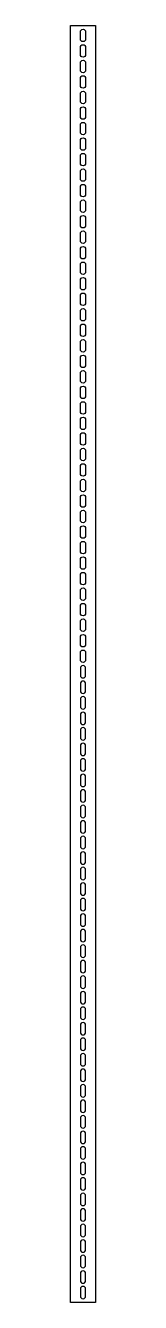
# Model space of a CAD drawing. Header units: inches. Extents: x 0 to 40, y 0 to 2057.
import ezdxf

# ---------------------------------------------------------------- set-up
doc = ezdxf.new("R2010")
doc.units = ezdxf.units.IN
doc.layers.add('CNC', color=7, linetype='Continuous')

# ---------------------------------------------------------------- blocks, each defined once
blk = doc.blocks.new('ovan8.5x20')
at = {"layer": 'CNC', "color": 2, "lineweight": -3}
for p, q in [((5.7, 4.2), (-5.8, 4.2)), ((-5.8, -4.2), (5.7, -4.2))]:
    blk.add_line(p, q, dxfattribs=at)
for centre, start, end in [((-5.8, 0), 90, 270), ((5.7, 0), 270, 90)]:
    blk.add_arc(centre, 4.25, start, end, dxfattribs=at)
blk = doc.blocks.new('25256')
at = {"ltscale": 3}
blk.add_lwpolyline([(65760.8, -8405.8), (65800.8, -8405.8), (65800.8, -10462.8), (65760.8, -10462.8)], close=True, dxfattribs=at)
at = {"layer": 'CNC', "lineweight": -3, "xscale": -1, "rotation": 90}
for p in [(65780.8, -8421.8), (65780.8, -8446.8), (65780.8, -8471.8), (65780.8, -8496.8), (65780.8, -8521.8), (65780.8, -8546.8), (65780.8, -8571.8), (65780.8, -8596.8), (65780.8, -8621.8), (65780.8, -8646.8), (65780.8, -8671.8), (65780.8, -8696.8), (65780.8, -8721.8), (65780.8, -8746.8), (65780.8, -8771.8), (65780.8, -8796.8), (65780.8, -8821.8), (65780.8, -8846.8), (65780.8, -8871.8), (65780.8, -8896.8), (65780.8, -8921.8), (65780.8, -8946.8), (65780.8, -8971.8), (65780.8, -8996.8), (65780.8, -9021.8), (65780.8, -9046.8), (65780.8, -9071.8), (65780.8, -9096.8), (65780.8, -9121.8), (65780.8, -9146.8), (65780.8, -9171.8), (65780.8, -9196.8), (65780.8, -9221.8), (65780.8, -9246.8), (65780.8, -9271.8), (65780.8, -9296.8), (65780.8, -9321.8), (65780.8, -9346.8), (65780.8, -9371.8), (65780.8, -9396.8), (65780.8, -9421.8)]:
    blk.add_blockref('ovan8.5x20', p, dxfattribs=at)
at = {"layer": 'CNC', "lineweight": -3, "rotation": 90}
for p in [(65780.8, -9446.8), (65780.8, -9471.8), (65780.8, -9496.8), (65780.8, -9521.8), (65780.8, -9546.8), (65780.8, -9571.8), (65780.8, -9596.8), (65780.8, -9621.8), (65780.8, -9646.8), (65780.8, -9671.8), (65780.8, -9696.8), (65780.8, -9721.8), (65780.8, -9746.8), (65780.8, -9771.8), (65780.8, -9796.8), (65780.8, -9821.8), (65780.8, -9846.8), (65780.8, -9871.8), (65780.8, -9896.8), (65780.8, -9921.8), (65780.8, -9946.8), (65780.8, -9971.8), (65780.8, -9996.8), (65780.8, -10021.8), (65780.8, -10046.8), (65780.8, -10071.8), (65780.8, -10096.8), (65780.8, -10121.8), (65780.8, -10146.8), (65780.8, -10171.8), (65780.8, -10196.8), (65780.8, -10221.8), (65780.8, -10246.8), (65780.8, -10271.8), (65780.8, -10296.8), (65780.8, -10321.8), (65780.8, -10346.8), (65780.8, -10371.8), (65780.8, -10396.8), (65780.8, -10421.8), (65780.8, -10446.8)]:
    blk.add_blockref('ovan8.5x20', p, dxfattribs=at)

msp = doc.modelspace()

# ---------------------------------------------------------------- block references
msp.add_blockref('25256', (-65760.8, 10462.8))

doc.saveas('drawing.dxf')
